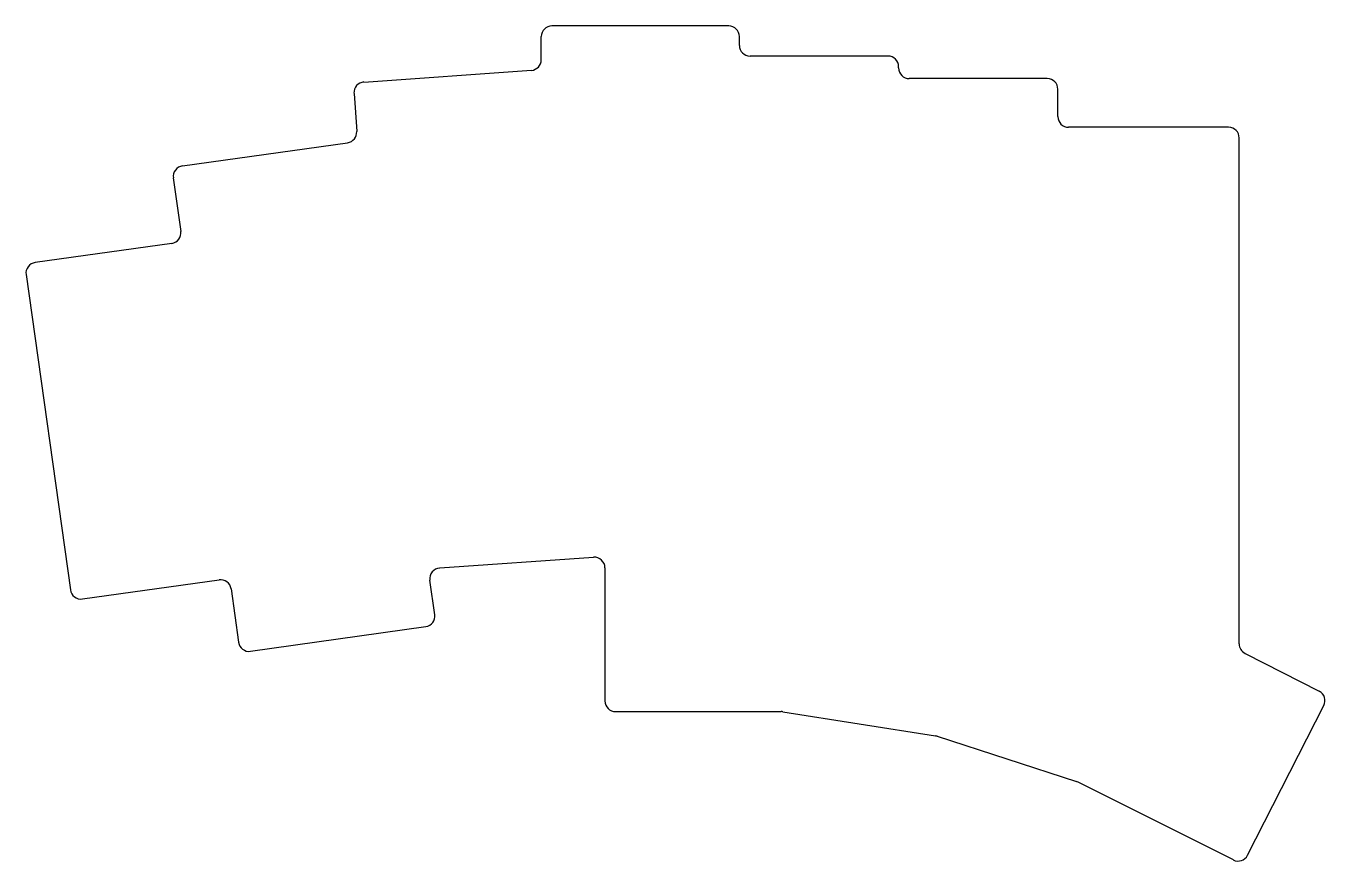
# Model space of a CAD drawing. Header units: millimetres. Extents: x 33 to 180, y -125 to -30.
import ezdxf

# ---------------------------------------------------------------- set-up
doc = ezdxf.new("R2010")
doc.units = ezdxf.units.MM

msp = doc.modelspace()

# ---------------------------------------------------------------- linework, layer by layer
for p, q in [((112.29, -30.38), (92.29, -30.38)), ((91.09, -34.2), (91.09, -31.58)), ((113.49, -32.58), (113.49, -31.58)), ((130.29, -33.78), (114.69, -33.78)), ((131.49, -35.13), (131.49, -34.98)), ((71.04, -36.72), (89.98, -35.39)), ((148.29, -36.33), (132.69, -36.33)), ((69.93, -38), (70.23, -42.31)), ((149.49, -40.63), (149.49, -37.53)), ((168.79, -41.83), (150.69, -41.83)), ((50.52, -46.2), (69.2, -43.58)), ((169.99, -100.23), (169.99, -43.03)), ((49.5, -47.56), (50.35, -53.6)), ((49.32, -54.96), (33.88, -57.13)), ((32.85, -58.48), (37.87, -94.13)), ((79.61, -91.65), (97.01, -90.44)), ((98.29, -91.63), (98.29, -106.68)), ((39.22, -95.15), (54.67, -92.98)), ((79.06, -96.93), (78.51, -93.02)), ((56.02, -94), (56.87, -100.04)), ((58.23, -101.07), (78.03, -98.28)), ((170.65, -101.3), (179.04, -105.58)), ((170.93, -124.12), (179.56, -107.19)), ((99.49, -107.88), (118.22, -107.88)), ((118.41, -107.9), (135.66, -110.63)), ((135.85, -110.67), (151.61, -115.79)), ((169.33, -124.65), (151.77, -115.86))]:
    msp.add_line(p, q)
for centre, start, end in [((92.29, -31.58), 90, 180), ((112.29, -31.58), 0, 90), ((114.69, -32.58), 180, 270), ((89.89, -34.2), 274, 0), ((130.29, -34.98), 0, 90), ((132.69, -35.13), 180, 270), ((148.29, -37.53), 0, 90), ((71.12, -37.91), 94, 184), ((150.69, -40.63), 180, 270), ((69.03, -42.39), 278, 4), ((168.79, -43.03), 0, 90), ((50.69, -47.39), 98, 188), ((49.16, -53.77), 278, 8), ((34.04, -58.32), 98, 188), ((97.09, -91.63), 0, 94), ((79.69, -92.85), 94, 188), ((54.84, -94.17), 8, 98), ((39.05, -93.96), 188, 278), ((77.87, -97.09), 278, 368), ((58.06, -99.88), 188, 278), ((171.19, -100.23), 180, 243), ((178.49, -106.65), 333, 423), ((99.49, -106.68), 180, 270), ((118.22, -109.08), 81, 90), ((135.47, -111.81), 72, 81), ((151.23, -116.93), 63.4082, 72), ((169.86, -123.58), 243.4082, 333)]:
    msp.add_arc(centre, 1.2, start, end)

doc.saveas('drawing.dxf')
